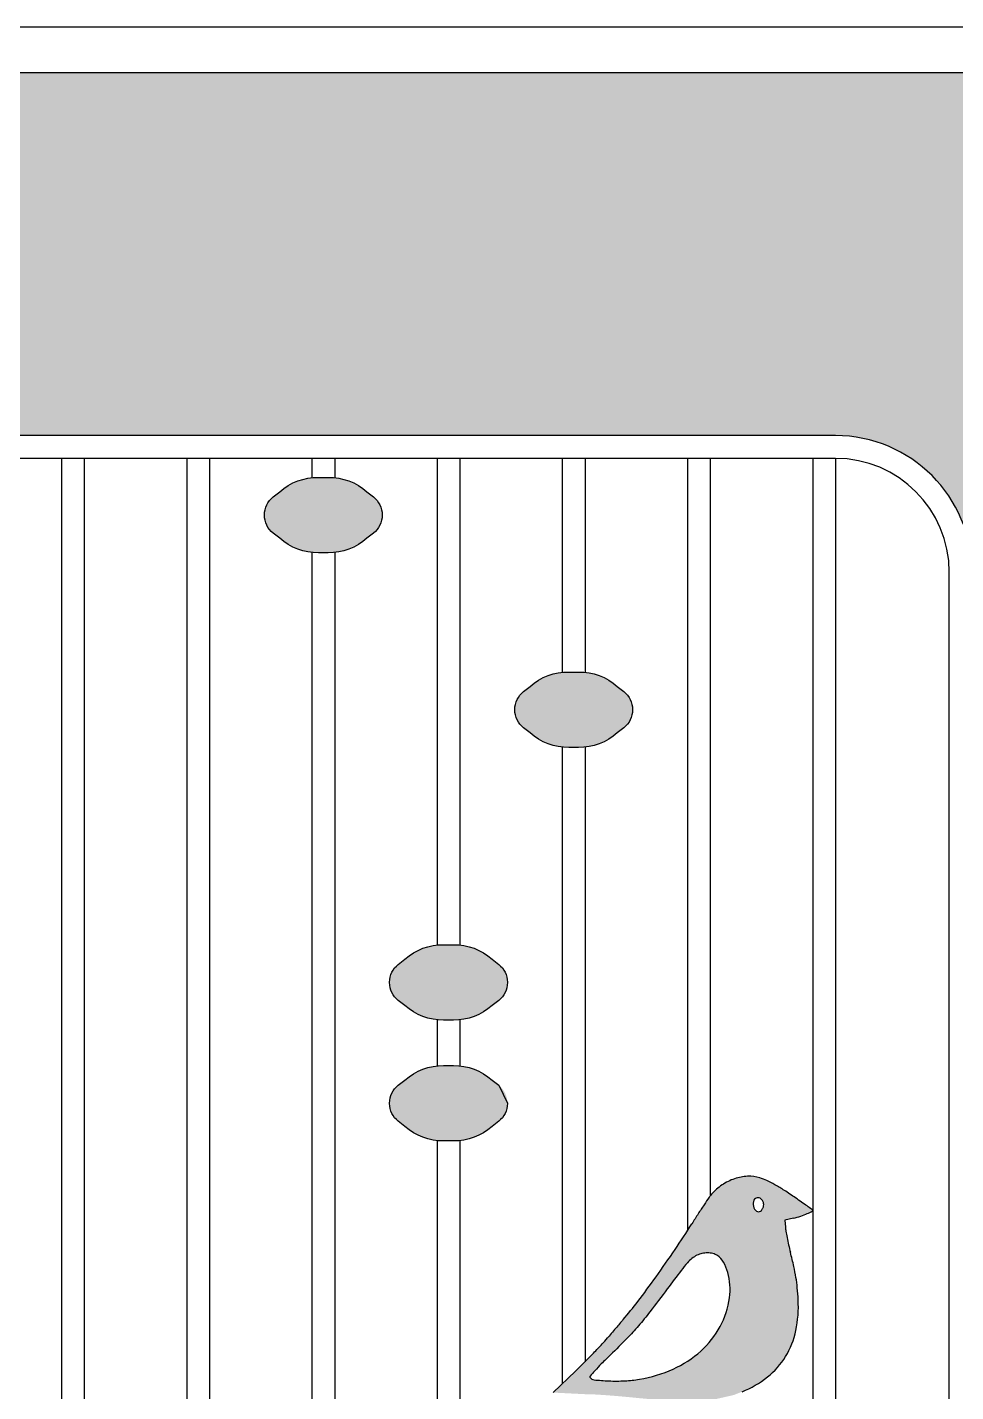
# Model space of a CAD drawing. Header units: millimetres. Extents: x 35877 to 3066687, y -650199 to -40525.
# Drawn here: x 148106.33 to 148126.73, y -180484.81 to -180454.85 of the extents above; entities that cross this region are included whole.
import ezdxf

# ---------------------------------------------------------------- set-up
doc = ezdxf.new("R2010")
doc.units = ezdxf.units.MM
doc.header["$MEASUREMENT"] = 0
for name, color, linetype, lineweight in [('dim05', 1, 'Continuous', 13), ('Elevation 4.5', 206, 'Continuous', 5), ('FURNITURE', 32, 'Continuous', 9)]:
    doc.layers.add(name, color=color, linetype=linetype, lineweight=lineweight)

msp = doc.modelspace()

# ---------------------------------------------------------------- hatches: boundary and pattern name
at = {"layer": 'dim05', "lineweight": 0, "true_color": 0xa47149, "transparency": 33554630}
h = msp.add_hatch(color=35, dxfattribs=at)
h.dxf.hatch_style = 1
h.paths.add_polyline_path([(148133.0761899372, -180455.8526228707), (148087.084099125, -180455.8526228707), (148087.0917485357, -180547.8119476445), (148133.0838393479, -180547.8119476445), (148133.0826000501, -180532.9134151558), (148127.0838393479, -180532.9134151558), (148127.0838393479, -180535.8119476445, -0.4142135623730951), (148124.0838393479, -180538.8119476445), (148096.0862859893, -180538.8119476445, -0.4142135623730951), (148093.0862859893, -180535.8119476445), (148093.0862859893, -180466.8178476894, -0.4142135623730951), (148096.0862859893, -180463.8178476894), (148124.0838393479, -180463.8178476894, -0.4142135623730951), (148127.0838393479, -180466.8178476894), (148127.0838393479, -180493.7135500387), (148133.0793393055, -180493.7135500387)])
at = {"layer": 'Elevation 4.5', "lineweight": 0, "true_color": 0x000000, "transparency": 33554628}
h = msp.add_hatch(color=18, dxfattribs=at)
h.dxf.hatch_style = 1
h.paths.add_polyline_path([(148114.1281070578, -180465.5657107987, 0.2335693837455621), (148113.9380736681, -180465.1655708325), (148113.7934040001, -180465.0512714502, 0.1866468864992518), (148112.9433312245, -180464.7347749603), (148112.7269979995, -180464.7347749603, 0.1866468864992447), (148111.8769252239, -180465.0512714502), (148111.7322555559, -180465.1655708326, 0.2294381312187929), (148111.5422221662, -180465.55789812, 0.2335693837448415), (148111.7322555559, -180465.9580380861), (148111.8769252239, -180466.0723374684, 0.1866468864992493), (148112.7269979995, -180466.3888339584), (148112.9433312245, -180466.3888339584, 0.1866468864992456), (148113.7934040001, -180466.0723374684), (148113.938073668, -180465.9580380862, 0.2294381312761698)])
h = msp.add_hatch(color=18, dxfattribs=at)
h.dxf.hatch_style = 1
h.paths.add_polyline_path([(148119.6276992842, -180469.8399528653, 0.2335693837455621), (148119.4376658946, -180469.4398128992), (148119.2929962265, -180469.3255135169, 0.1866468864992518), (148118.442923451, -180469.0090170269), (148118.226590226, -180469.0090170269, 0.1866468864992447), (148117.3765174504, -180469.3255135169), (148117.2318477824, -180469.4398128992, 0.2294381312187929), (148117.0418143927, -180469.8321401866, 0.2335693837448415), (148117.2318477824, -180470.2322801528), (148117.3765174504, -180470.346579535, 0.1866468864992493), (148118.226590226, -180470.663076025), (148118.442923451, -180470.663076025, 0.1866468864992456), (148119.2929962265, -180470.346579535), (148119.4376658945, -180470.2322801528, 0.2294381312761698)])
h = msp.add_hatch(color=18, dxfattribs=at)
h.dxf.hatch_style = 1
h.paths.add_polyline_path([(148116.877903171, -180475.8281680061, 0.2335693837455621), (148116.6878697813, -180475.42802804), (148116.5432001133, -180475.3137286577, 0.1866468864992518), (148115.6931273377, -180474.9972321677), (148115.4767941127, -180474.9972321677, 0.1866468864992447), (148114.6267213372, -180475.3137286577), (148114.4820516691, -180475.42802804, 0.2294381312187929), (148114.2920182794, -180475.8203553274, 0.2335693837448415), (148114.4820516691, -180476.2204952936), (148114.6267213372, -180476.3347946758, 0.1866468864992493), (148115.4767941127, -180476.6512911658), (148115.6931273377, -180476.6512911658, 0.1866468864992456), (148116.5432001133, -180476.3347946758), (148116.6878697813, -180476.2204952936, 0.2294381312761698)])
h = msp.add_hatch(color=18, dxfattribs=at)
h.dxf.hatch_style = 1
h.paths.add_polyline_path([(148116.877903171, -180478.4822270042, 0.2335693837455621), (148116.6878697813, -180478.082087038), (148116.5432001133, -180477.9677876557, 0.1866468864992518), (148115.6931273377, -180477.6512911658), (148115.4767941127, -180477.6512911658, 0.1866468864992447), (148114.6267213372, -180477.9677876557), (148114.4820516691, -180478.0820870381, 0.2294381312187929), (148114.2920182794, -180478.4744143255, 0.2335693837448415), (148114.4820516691, -180478.8745542916), (148114.6267213372, -180478.9888536739, 0.1866468864992493), (148115.4767941127, -180479.3053501639), (148115.6931273377, -180479.3053501639, 0.1866468864992456), (148116.5432001133, -180478.9888536739), (148116.6878697813, -180478.8745542917, 0.2294381312761698)])
h = msp.add_hatch(color=18, dxfattribs=at)
h.dxf.hatch_style = 1
edge = h.paths.add_edge_path()
edge.add_arc((148140.1583365592, -180493.2130280289), 22.71277757108558, 507.18851789711357, 507.8382754307384, ccw=False)
edge.add_arc((148134.8782253707, -180489.8087307735), 16.43035654375045, 506.36276235670414, 507.1885178933482, ccw=False)
edge.add_arc((148135.8569274157, -180490.4599271002), 17.60590507442646, 505.7126965902337, 506.36267839571167, ccw=False)
edge.add_arc((148121.8680509504, -180480.9219042679), 0.674793347500813, 498.8310564494863, 505.71269656689344, ccw=False)
edge.add_arc((148122.2647675819, -180481.2688237704), 1.201801152872894, 484.0079692633073, 498.83105645645423, ccw=False)
edge.add_arc((148122.2431878911, -180481.2368401597), 1.163218327600577, 468.8201198875571, 484.007969265302, ccw=False)
edge.add_arc((148122.2059516011, -180481.1275910767), 1.047797777297143, 452.784597418169, 468.8200135968284, ccw=False)
edge.add_arc((148122.1920811037, -180480.8424169415), 0.7622865198643559, 432.43001919093206, 452.78459742634254, ccw=False)
edge.add_arc((148122.0328744561, -180481.3452137415), 1.289687106465092, 425.01576951251707, 432.4300191824818, ccw=False)
edge.add_arc((148121.469304173, -180482.5546630829), 2.62399560651567, 420.65778612325323, 425.015769527549, ccw=False)
edge.add_arc((148120.8617532365, -180483.6354395273), 3.863832637452334, 417.08159717631605, 420.65778610862327, ccw=False)
edge.add_arc((148118.2795481177, -180487.6241112359), 8.615388727239672, 415.1179514214472, 417.0815971825976, ccw=False)
edge.add_arc((148090.8008056702, -180527.0402768555), 56.66448235709579, 414.95139004013964, 415.11795143395045, ccw=False)
edge.add_arc((148104.2807208431, -180507.8236829588), 33.19140002734221, 414.70247114536494, 414.95138999453985, ccw=False)
edge.add_arc((148083.6630987291, -180536.9456581734), 68.87298886579251, 414.599881686053, 414.7024711920124, ccw=False)
edge.add_arc((148123.4127216672, -180481.0127496339), 0.2543122433924807, 409.23396222174586, 414.5998816835639, ccw=False)
edge.add_arc((148123.5675646062, -180480.8331472441), 0.01717651394238802, 298.2086449427716, 409.2339621064502, ccw=False)
edge.add_arc((148122.889161502, -180479.5683890568), 1.452392192579913, 293.39255604367804, 298.2086449264236, ccw=False)
edge.add_arc((148122.8180382925, -180479.403974414), 1.631530925651959, 287.9265988577175, 293.39255603968763, ccw=False)
edge.add_arc((148122.6533723179, -180478.894966789), 2.166510967779784, 283.5076512464655, 287.9265988597203, ccw=False)
edge.add_line((148123.1594155754, -180481.0015493284), (148122.9751106182, -180481.0458230652))
edge.add_line((148122.9751106182, -180481.0458230652), (148122.9841598135, -180481.2008094563))
edge.add_arc((148123.7359680061, -180481.1569136076), 0.7530885764697608, 183.3415367850405, 189.8132274063442)
edge.add_arc((148128.4278759981, -180480.3453648308), 5.514665208493895, 189.8132273977349, 191.3045693805245)
edge.add_arc((148129.0785610163, -180480.2152980957), 6.178222552240888, 191.3045063873774, 192.83882660824)
edge.add_arc((148129.3297470998, -180480.1580557195), 6.435848517784304, 192.8387855309574, 194.327813124649)
edge.add_arc((148111.4141632872, -180484.7339437421), 12.0548760364553, 372.79593632246485, 374.32781313336847, ccw=False)
edge.add_arc((148119.2769328686, -180482.9481527603), 3.991862026780903, 369.3030193230325, 372.795936313089, ccw=False)
edge.add_arc((148119.889937006, -180482.8477319761), 3.370687006033028, 365.4349192712607, 369.3029465733015, ccw=False)
edge.add_arc((148116.7392460716, -180483.147497434), 6.535606071972467, 363.0776751452507, 365.434919261805, ccw=False)
edge.add_arc((148120.6627223229, -180482.9365427595), 2.606462683265474, 348.2130280679449, 363.0776751474744, ccw=False)
edge.add_arc((148121.4585153754, -180483.1026037519), 1.793527977553087, 328.5414436490827, 348.21302806692677, ccw=False)
edge.add_arc((148121.5234112681, -180483.1423074661), 1.717449979413286, 308.3756672838874, 328.5414436466636, ccw=False)
edge.add_arc((148121.1963063131, -180482.7292434793), 2.244346087587395, 291.87328044192355, 308.37566728397655, ccw=False)
edge.add_line((148122.032448784, -180484.8120193023), (148121.8533346903, -180484.8839256973))
edge.add_line((148121.8533346903, -180484.8839256973), (148121.4940853888, -180484.9657253931))
edge.add_arc((148121.1991169514, -180483.4262586653), 1.567470632925063, 277.56564977978604, 280.84665759657577, ccw=False)
edge.add_arc((148120.6561105189, -180479.3379193822), 5.691712875962254, 276.30901441719755, 277.5656498050415, ccw=False)
edge.add_arc((148120.5946641899, -180478.7821471672), 6.250871535311828, 275.0656264996744, 276.3090143952424, ccw=False)
edge.add_arc((148120.7250854208, -180480.2534569299), 4.773792622310335, 273.5437563876856, 275.06562649984016, ccw=False)
edge.add_line((148121.0201573153, -180485.0181215118), (148120.5133175702, -180485.0024077156))
edge.add_line((148120.5133175702, -180485.0024077156), (148120.3873859434, -180485.0024077156))
edge.add_arc((148120.3873859438, -180483.9538314595), 1.048576256143861, 265.59734921097856, 269.99999997773614, ccw=False)
edge.add_arc((148122.5616845973, -180455.7133791094), 29.37260710579882, 265.2029313430513, 265.59734923576883, ccw=False)
edge.add_arc((148122.3580373254, -180458.1404895448), 26.9369681186945, 264.689736578647, 265.20285114690364, ccw=False)
edge.add_arc((148123.3391285903, -180447.5856307403), 37.53732586980061, 264.28949384960623, 264.68967636624086, ccw=False)
edge.add_arc((148117.6311813344, -180504.6659785485), 19.82770500941959, 444.2894938446994, 445.0815518794412)
edge.add_arc((148117.5505383357, -180505.6029151013), 20.76810566715427, 445.0815098229188, 445.8465121889648)
edge.add_arc((148117.7145164251, -180503.3447303943), 18.50397515314464, 445.8464822961825, 446.602538210004)
edge.add_arc((148118.6240195093, -180488.0245881155), 3.156859616249403, 446.6025382128933, 449.3996516514537)
edge.add_arc((148118.7406290041, -180476.8960703275), 7.972269097740296, 268.96301938768136, 269.39965163686344, ccw=False)
edge.add_line((148118.5963489675, -180484.8670337472), (148117.8861565625, -180484.8312670224))
edge.add_arc((148101.7618691761, -180467.5229426787), 23.65524752161354, 312.9716816911183, 316.0595494074697)
edge.add_arc((148107.2543294249, -180472.8380377229), 16.01214733226215, 316.1165142699844, 317.103223198142)
edge.add_arc((148116.1491329557, -180481.1026668127), 3.870416654803198, 317.1032232022504, 319.9367719981558)
edge.add_arc((148194.7282185424, -180547.1862554194), 98.80242968147073, 499.8483155018872, 499.9367720008196, ccw=False)
edge.add_arc((148181.516647732, -180536.0408195877), 81.51757089850346, 499.7442981335809, 499.84824900162573, ccw=False)
edge.add_arc((148178.2251900164, -180533.2539188637), 77.20474009557171, 499.6546188707312, 499.7442492773851, ccw=False)
edge.add_arc((148123.8874073459, -180487.0980865157), 5.909891156234724, 499.0555394568858, 499.6546188897753, ccw=False)
edge.add_arc((148113.549093842, -180478.1287070618), 7.776981894013973, 319.0555394373171, 322.7772869498338)
edge.add_arc((148100.2159060355, -180467.9999334512), 24.52111375975269, 322.7772869481498, 324.358603487159)
edge.add_arc((148098.3229811077, -180466.6426625936), 26.85035160999695, 324.3586034888878, 325.9132567067927)
edge.add_arc((148103.8382465062, -180470.3749172454), 20.19093142486694, 325.9132567050606, 327.8382754334737)
edge = h.paths.add_edge_path(flags=16)
edge.add_arc((148122.2805714627, -180480.6821723643), 0.2322651146118047, 320.0565319747831, 335.5046511043514)
edge.add_arc((148122.3325459563, -180480.7058534105), 0.1751499683182469, 335.5046511316532, 368.709610807853)
edge.add_arc((148122.3417668697, -180480.7044408295), 0.1658214834924032, 368.7096107950683, 403.3021900527262)
edge.add_arc((148122.3793982647, -180480.6689760809), 0.1141120038685766, 403.3021900449339, 446.9972035332137)
edge.add_arc((148122.3801065849, -180480.6554731381), 0.1005904958060329, 446.9972035441938, 494.9999851013681)
edge.add_arc((148122.3766320592, -180480.6519986486), 0.09567680006221069, 494.9999690421509, 528.6741215180718)
edge.add_arc((148122.5365151963, -180480.6840215556), 0.2587353297781608, 528.674121517435, 544.70662123329)
edge.add_arc((148122.5498681297, -180480.6829221911), 0.272133442740565, 184.7066212300402, 200.3928668957784)
edge.add_arc((148122.4154074885, -180480.7329086011), 0.1286820390840577, 200.3928669125619, 227.8553518017901)
edge.add_arc((148122.4253036327, -180480.7219734637), 0.1434302898713241, 227.8553517775366, 249.4408274158013)
edge.add_arc((148122.3989219682, -180480.7923128909), 0.06830621089635083, 249.4408274535614, 287.0166619993391)
edge.add_arc((148122.3943823253, -180480.777479817), 0.08381841382622764, 287.016661967595, 320.0565319813447)
edge = h.paths.add_edge_path(flags=16)
edge.add_arc((148121.3121430995, -180482.0920235628), 0.3224896342936749, 416.488537542685, 435.4540182361438)
edge.add_arc((148121.2676551514, -180482.2634779394), 0.4996217341068242, 435.4540182223546, 449.1167772766733)
edge.add_arc((148121.2670722592, -180482.3012879079), 0.5374361954011544, 449.116777292074, 462.3035776651715)
edge.add_arc((148121.2514010083, -180482.2294346183), 0.4638938039961975, 462.3035776448494, 477.0290246828616)
edge.add_arc((148121.3234088765, -180482.3705812095), 0.622347246046015, 477.0290246944884, 488.8525266191497)
edge.add_arc((148121.4352154565, -180482.5093797882), 0.8005767519077509, 488.852526620897, 498.6414718494698)
edge.add_arc((148123.0868888151, -180483.9634023545), 3.00107817356593, 498.6414718435628, 502.7750812498119)
edge.add_arc((148174.544545176, -180523.0571746246), 67.62470719938264, 502.7750812519495, 503.2057149838819)
edge.add_arc((148085.9511046579, -180456.7945946775), 43.00768952093476, 322.362346444899, 323.20571498449453, ccw=False)
edge.add_arc((148114.1623789801, -180478.5497506701), 7.382378137841509, 319.25591349601183, 322.36234644444687, ccw=False)
edge.add_arc((148115.2639272425, -180479.4987072948), 5.928443046414641, 315.6701561243863, 319.2559134963909, ccw=False)
edge.add_arc((148104.7620828032, -180469.2397017754), 20.60958506176154, 314.2519931123239, 315.6701561233273, ccw=False)
edge.add_arc((148132.0878418435, -180497.288425902), 18.5494245306522, 494.2519931123489, 495.1327331369088)
edge.add_arc((148122.6787810739, -180487.9228590799), 5.27372242245683, 495.1327331428471, 497.3791390206788)
edge.add_arc((148124.459923726, -180489.5619009635), 7.694244565161012, 497.379139006891, 498.5496968411185)
edge.add_arc((148118.7087629408, -180484.4825899217), 0.02122358009796283, 498.549696821558, 572.6178815668867)
edge.add_arc((148118.7965037176, -180484.4264387634), 0.125393616470867, 212.6178815554509, 264.115143123585)
edge.add_arc((148119.3264997407, -180479.2844823529), 5.294591959775962, 264.1151431314591, 267.5967918650779)
edge.add_arc((148119.2726769074, -180480.5669399512), 4.011005426326134, 267.5967918650412, 272.6627130661531)
edge.add_arc((148119.3338203198, -180481.8816655603), 2.694858799206424, 272.6627130656112, 279.4880150805329)
edge.add_arc((148119.277945358, -180481.5473403639), 3.033820962743133, 279.4880150801967, 294.1875493503518)
edge.add_arc((148119.5670005249, -180482.1908912654), 2.328334852051495, 294.187549350941, 312.1125866089341)
edge.add_arc((148119.7649729392, -180482.409894943), 2.033113430747092, 312.1125866110718, 331.436589996265)
edge.add_arc((148119.9463703936, -180482.5086430496), 1.826579595609213, 331.436513702412, 352.379205025697)
edge.add_arc((148120.3446837109, -180482.5619365382), 1.424716814798801, 352.3792050319467, 363.8392714698197)
edge.add_arc((148120.4578800717, -180482.5543401116), 1.311265848237073, 363.8392714641251, 376.0342070607451)
edge.add_arc((148120.7139322839, -180482.4807528538), 1.044849219870216, 376.0342070657481, 389.5828357131268)
edge.add_arc((148121.2600099749, -180482.170753896), 0.4169159444802546, 389.5828357105138, 416.4885375356303)

# ---------------------------------------------------------------- linework, layer by layer
at = {"layer": 'Elevation 4.5', "color": 18, "lineweight": 30, "true_color": 0x000000, "transparency": 33554687}
for p, q in [((148134.0761899372, -180454.8526228707), (148086.084099125, -180454.8526228707)), ((148107.0855723856, -180464.3178476894), (148107.0855723856, -180496.7939425469)), ((148107.5855723856, -180464.3178476894), (148107.5855723856, -180492.6390030094)), ((148109.8353684988, -180464.3178476894), (148109.8353684988, -180473.8728272854)), ((148110.3353684988, -180464.3178476894), (148110.3353684988, -180473.8558991479)), ((148112.585164612, -180464.3178476894), (148112.585164612, -180464.7409994127)), ((148113.085164612, -180464.3178476894), (148113.085164612, -180464.7409994127)), ((148115.3349607252, -180464.3178476894), (148115.3349607252, -180475.0034566202)), ((148115.8349607252, -180464.3178476894), (148115.8349607252, -180475.0034566201)), ((148118.0847568384, -180464.3178476894), (148118.0847568384, -180469.0152414793)), ((148118.5847568384, -180464.3178476894), (148118.5847568384, -180469.0152414793)), ((148120.8345529517, -180464.3178476894), (148120.8345529517, -180472.6633204161)), ((148121.3345529517, -180464.3178476894), (148121.3345529517, -180472.6792159316)), ((148123.5843490649, -180464.3178476894), (148123.5843490649, -180472.047307092)), ((148124.0843490649, -180464.3178477414), (148124.0843490649, -180472.0646814924)), ((148112.585164612, -180466.3826095059), (148112.585164612, -180501.4653672348)), ((148113.085164612, -180466.3826095059), (148113.085164612, -180501.9527288016)), ((148118.0847568384, -180470.6568515726), (148118.0847568384, -180484.6394894984)), ((148118.5847568384, -180470.6568515725), (148118.5847568385, -180484.1525964737)), ((148123.5843490649, -180472.047307092), (148123.5843490649, -180485.8598618479)), ((148124.0843490649, -180472.0646814924), (148124.0843490649, -180485.8598618479)), ((148120.8345529517, -180472.6633204161), (148120.8345529517, -180481.2744254461)), ((148121.3345529517, -180472.6792159316), (148121.3345529517, -180480.5087143029)), ((148109.8353684988, -180473.8728272854), (148109.8353684988, -180485.7859306848)), ((148110.3353684988, -180473.8558991479), (148110.3353684988, -180485.7859306848)), ((148115.3349607252, -180476.6450667134), (148115.3349607252, -180477.6575156182)), ((148115.8349607252, -180476.6450667134), (148115.8349607252, -180477.6575156182)), ((148115.3349607252, -180479.2991257114), (148115.3349607252, -180485.4975977929)), ((148115.8349607252, -180479.2991257114), (148115.8349607252, -180485.4806696554)), ((148123.1594159801, -180481.0015492312), (148122.9751106182, -180481.0458230652)), ((148122.9751106182, -180481.0458230652), (148122.9841597745, -180481.2008087878)), ((148120.8345529517, -180481.9706339413), (148120.8345529517, -180481.9801088831)), ((148117.8861565625, -180484.8312670224), (148118.3769452854, -180484.357338949))]:
    msp.add_line(p, q, dxfattribs=at)
msp.add_lwpolyline([(148134.0761899372, -180454.8526228707), (148086.084099125, -180454.8526228707), (148086.0917485357, -180547.8119476445), (148134.0838393479, -180547.8119476445)], close=True, dxfattribs=at)
msp.add_lwpolyline([(148126.5838393479, -180493.7135500387), (148126.5838393479, -180466.8178476894, 0.4142135623730951), (148124.0838393479, -180464.3178476894), (148096.0862859893, -180464.3178476894, 0.4142135623730951), (148093.5862859893, -180466.8178476894), (148093.5862859893, -180535.8119476445, 0.4142135623730951), (148096.0862859893, -180538.3119476445), (148124.0838393479, -180538.3119476445, 0.4142135623730951), (148126.5838393479, -180535.8119476445), (148126.5838393479, -180532.9134151558)], format="xyb", dxfattribs=at)
for points in [[(148114.1281070578, -180465.55789812), (148114.1281070578, -180465.5657107987, -0.2294381312374742), (148113.9380736681, -180465.9580380861), (148113.7934040001, -180466.0723374684, -0.1866468864992491), (148112.9433312245, -180466.3888339584), (148112.7269979995, -180466.3888339584, -0.1866468864992491), (148111.8769252239, -180466.0723374684), (148111.7322555559, -180465.9580380861, -0.2294381312374742), (148111.5422221662, -180465.5657107987), (148111.5422221662, -180465.55789812, -0.2294381312374741), (148111.7322555559, -180465.1655708325), (148111.8769252239, -180465.0512714502, -0.1866468864992491), (148112.7269979995, -180464.7347749603), (148112.9433312245, -180464.7347749603, -0.1866468864992491), (148113.7934040001, -180465.0512714502), (148113.9380736681, -180465.1655708325, -0.2294381312374741)], [(148119.6276992842, -180469.8321401866), (148119.6276992842, -180469.8399528653, -0.2294381312374742), (148119.4376658945, -180470.2322801527), (148119.2929962265, -180470.346579535, -0.1866468864992491), (148118.4429234509, -180470.663076025), (148118.2265902259, -180470.663076025, -0.1866468864992491), (148117.3765174504, -180470.346579535), (148117.2318477823, -180470.2322801527, -0.2294381312374742), (148117.0418143926, -180469.8399528653), (148117.0418143926, -180469.8321401866, -0.2294381312374741), (148117.2318477824, -180469.4398128991), (148117.3765174504, -180469.3255135168, -0.1866468864992491), (148118.2265902259, -180469.0090170269), (148118.4429234509, -180469.0090170269, -0.1866468864992491), (148119.2929962265, -180469.3255135168), (148119.4376658945, -180469.4398128991, -0.2294381312374741)], [(148116.877903171, -180475.8203553274), (148116.877903171, -180475.8281680061, -0.2294381312374742), (148116.6878697813, -180476.2204952936), (148116.5432001133, -180476.3347946758, -0.1866468864992491), (148115.6931273377, -180476.6512911658), (148115.4767941127, -180476.6512911658, -0.1866468864992491), (148114.6267213372, -180476.3347946758), (148114.4820516691, -180476.2204952936, -0.2294381312374742), (148114.2920182794, -180475.8281680061), (148114.2920182794, -180475.8203553274, -0.2294381312374741), (148114.4820516692, -180475.42802804), (148114.6267213372, -180475.3137286577, -0.1866468864992491), (148115.4767941127, -180474.9972321677), (148115.6931273377, -180474.9972321677, -0.1866468864992491), (148116.5432001133, -180475.3137286577), (148116.6878697813, -180475.42802804, -0.2294381312374741)], [(148116.877903171, -180478.4744143255), (148116.877903171, -180478.4822270042, -0.2294381312374742), (148116.6878697813, -180478.8745542916), (148116.5432001133, -180478.9888536739, -0.1866468864992491), (148115.6931273377, -180479.3053501639), (148115.4767941127, -180479.3053501639, -0.1866468864992491), (148114.6267213372, -180478.9888536739), (148114.4820516691, -180478.8745542916, -0.2294381312374742), (148114.2920182794, -180478.4822270042), (148114.2920182794, -180478.4744143255, -0.2294381312374741), (148114.4820516692, -180478.082087038), (148114.6267213372, -180477.9677876557, -0.1866468864992491), (148115.4767941127, -180477.6512911658), (148115.6931273377, -180477.6512911658, -0.1866468864992491), (148116.5432001133, -180477.9677876557), (148116.6878697813, -180478.082087038)], [(148122.3089783817, -180480.5843448979, 0.147998), (148122.2828184472, -180480.633208857, 0.070065), (148122.2786519875, -180480.7052473986, 0.06855499999999999), (148122.2947904496, -180480.7777482834, 0.120405), (148122.3290612154, -180480.8283202792, 0.09446399999999999), (148122.374934583, -180480.8562686866, 0.16544), (148122.4189116328, -180480.8576286758, 0.145171), (148122.458644051, -180480.8312939146, 0.06750700000000001), (148122.4919313634, -180480.7784743675, 0.145904), (148122.5056764887, -180480.6793330379, 0.152099), (148122.4624426635, -180480.5907125692, 0.193), (148122.3853755081, -180480.55502073, 0.212568)], [(148121.0405886442, -180481.8162087618, 0.051635), (148120.9330006788, -180481.8859189211, 0.042739), (148120.834310713, -180481.9803839234, 0.018038), (148120.6972310989, -180482.1479117312, 0.001879), (148120.3912812492, -180482.5537793363, -0.00368), (148120.0083903354, -180483.057927486, -0.013555), (148119.7555017625, -180483.3680994029, -0.015647), (148119.5047090312, -180483.641436682, -0.006188), (148119.1437624616, -180484.001892894, 0.003843), (148118.9410602124, -180484.2024302134, 0.009801), (148118.7981183449, -180484.351780115, 0.005108), (148118.6928552338, -180484.468540537, 0.334926), (148118.6908866418, -180484.4940301265, 0.228559), (148118.7836472145, -180484.5511715554, 0.015192), (148119.104473719, -180484.5744169901, 0.022109), (148119.4590167831, -180484.5736146299, 0.029789), (148119.7780388065, -180484.5396598951, 0.06422699999999999), (148120.5209729303, -180484.3148215451, 0.078375), (148121.1283707341, -180483.9181047012, 0.084521), (148121.5506559712, -180483.3819475811, 0.091628), (148121.7568163682, -180482.7508792818, 0.050044), (148121.7662039882, -180482.4665525584, 0.053263), (148121.7181337007, -180482.1921538121, 0.059186), (148121.6225779792, -180481.9649303138, 0.11794), (148121.4901917274, -180481.8231402232, 0.082944), (148121.3931370504, -180481.7798704847, 0.059685), (148121.2753564982, -180481.7639155645, 0.057602), (148121.152548833, -180481.7761954885, 0.06434)]]:
    msp.add_lwpolyline(points, format="xyb", close=True, dxfattribs=at)
for centre, radius, start, end in [((148122.2431878911, -180481.2368401598), 1.163218327678083, 108.8210616141978, 124.0096694732239), ((148122.2059516012, -180481.1275910768), 1.04779777737952, 92.78452571418387, 108.8210590630309), ((148122.1920811037, -180480.8424169415), 0.7622865199143046, 72.4298882094545, 92.78449885864198), ((148122.0328744562, -180481.3452137415), 1.289687106467398, 65.01570529341299, 72.42994177441064), ((148121.4693041728, -180482.5546630822), 2.623995605995932, 60.65765877450089, 65.01573794821098), ((148121.8680509506, -180480.9219042679), 0.6747933476355904, 138.831037163615, 145.7127123343747), ((148122.264767582, -180481.2688237703), 1.201801152876731, 124.0096148931022, 138.8310456267024), ((148120.8617532366, -180483.6354395279), 3.863832637864203, 57.0815873432512, 60.65769963832781), ((148118.2795481186, -180487.6241112357), 8.615388726649833, 55.11799986592191, 57.08159277425457), ((148134.878225371, -180489.8087307726), 16.43035654344781, 146.3602855492832, 147.1885497326417), ((148135.8569274126, -180490.459927103), 17.60590507348274, 145.7126971825498, 146.3603669503057), ((148090.800805663, -180527.0402768457), 56.66448235315305, 54.95134268890457, 55.11795878766964), ((148104.2807208595, -180507.82368297), 33.19140002708405, 54.70264562629865, 54.9513092135054), ((148083.6630987309, -180536.9456581665), 68.87298885913003, 54.5998812282813, 54.70255525863489), ((148140.1583365599, -180493.2130280289), 22.7127775716815, 147.1885409269857, 147.83827332577), ((148122.6533723181, -180478.8949667893), 2.166510967498774, 283.5076622483376, 287.9266817824645), ((148122.8180382926, -180479.4039744135), 1.631530926074752, 287.9267089655336, 293.3926064959597), ((148122.8891615022, -180479.5683890569), 1.452392192378978, 293.3926127278186, 298.2086453041165), ((148123.4127216672, -180481.0127496341), 0.2543122435719983, 49.2339582704337, 54.59975870053606), ((148123.5675646062, -180480.8331472441), 0.01717651394821247, 298.2086769352076, 49.2339034906964), ((148103.8382465058, -180470.3749172459), 20.19093142500675, 325.9134140560437, 327.8382778035955), ((148123.7359680061, -180481.1569136075), 0.7530885764547112, 183.3414858442372, 189.8132714204223), ((148128.427875999, -180480.3453648308), 5.514665209368815, 189.8132334051997, 191.3035902128877), ((148098.3229811075, -180466.6426625925), 26.85035161077118, 324.3588497800112, 325.9133750284187), ((148129.0785610159, -180480.2152980948), 6.178222552010446, 191.3036323955779, 192.838907138856), ((148129.3297470992, -180480.1580557191), 6.435848517269968, 192.8388628338728, 194.3278446025064), ((148111.4141632867, -180484.7339437405), 12.05487603655545, 12.79595917400842, 14.32779632284465), ((148100.2159060356, -180467.9999334517), 24.5211137593664, 322.7773055829761, 324.3588731745339), ((148119.2769328688, -180482.9481527606), 3.991862026580391, 9.303983261017919, 12.79600535021191), ((148119.8899370056, -180482.8477319756), 3.370687006320364, 5.434928003846546, 9.304088135744973), ((148116.7392460716, -180483.1474974337), 6.535606071959995, 3.077629347307508, 5.434923765860355), ((148113.5490938419, -180478.1287070612), 7.776981894470183, 319.0555098950856, 322.777345703485), ((148120.662722323, -180482.9365427595), 2.606462683102706, 348.2129954074819, 3.077560318773183), ((148194.7282185495, -180547.1862554322), 98.8024296951526, 139.8483036133568, 139.9367682922537), ((148181.516647734, -180536.0408195925), 81.51757090312233, 139.7460189275057, 139.8482345931097), ((148178.2251900256, -180533.2539188612), 77.20474010099319, 139.6546221480227, 139.7460662081326), ((148123.8874073451, -180487.0980865158), 5.909891155698539, 139.0555783221139, 139.654661627698), ((148121.4585153755, -180483.1026037519), 1.793527977537208, 328.5427365636501, 348.2129806025586), ((148107.2543294236, -180472.8380377251), 16.01214733164903, 316.1165811286053, 317.1032083575601), ((148116.1491329557, -180481.1026668123), 3.870416655076666, 317.1031617686847, 319.9368666134848), ((148105.9869043818, -180471.6190945789), 17.77060933858912, 315.1373363480834, 316.1166298538827), ((148121.5234112681, -180483.1423074661), 1.717449979410189, 308.3753305739507, 328.5427938365403), ((148108.2807146663, -180473.9019356355), 14.53441884502409, 313.9987664829333, 315.1373388478686), ((148121.1963063131, -180482.7292434793), 2.244346087537092, 291.8732389280253, 308.3754096229804)]:
    msp.add_arc(centre, radius, start, end, dxfattribs=at)
at = {"layer": 'FURNITURE', "lineweight": 30, "transparency": 33554687}
msp.add_lwpolyline([(148133.0838393479, -180547.8119476445), (148133.0761899372, -180455.8526228707), (148087.084099125, -180455.8526228707), (148087.0917485357, -180547.8119476445)], dxfattribs=at)
msp.add_lwpolyline([(148127.0838393479, -180493.7135500387), (148127.0838393479, -180466.8178476894, 0.414213562373095), (148124.0838393479, -180463.8178476894), (148096.0862859893, -180463.8178476894, 0.414213562373095), (148093.0862859893, -180466.8178476894), (148093.0862859893, -180535.8119476445, 0.414213562373095), (148096.0862859893, -180538.8119476445), (148124.0838393479, -180538.8119476445, 0.414213562373095), (148127.0838393479, -180535.8119476445), (148127.0838393479, -180532.9134151558)], format="xyb", dxfattribs=at)

doc.saveas('drawing.dxf')
